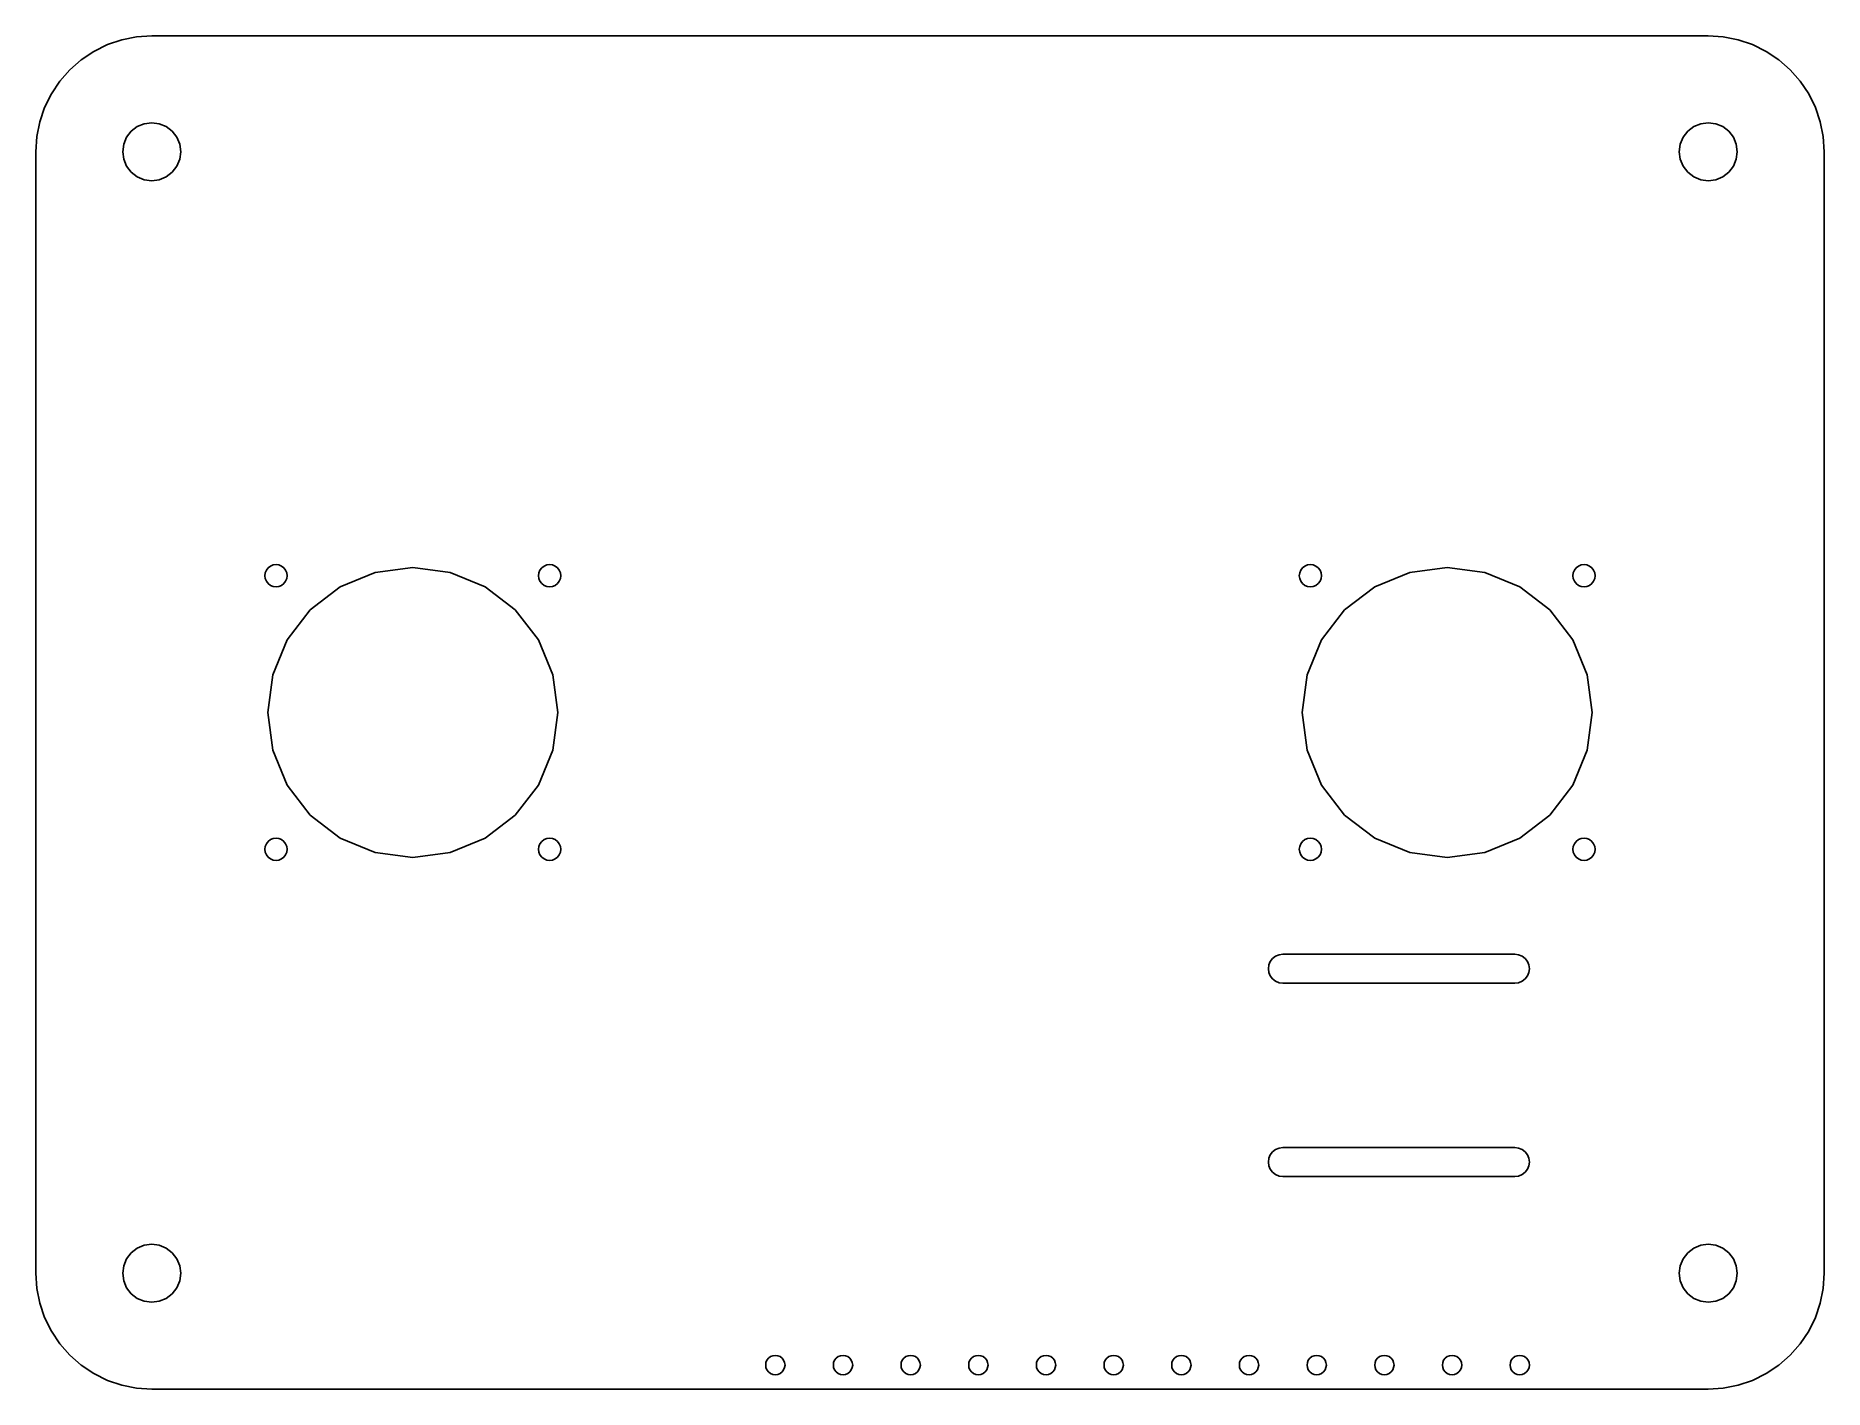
# Model space of a CAD drawing. Extents: x 855 to 1040, y 0 to 140.
import ezdxf

# ---------------------------------------------------------------- set-up
doc = ezdxf.new("R2010")
doc.units = 0
doc.header["$LTSCALE"] = 1000
doc.linetypes.add('SKEMA_SOLID', pattern=[0])
doc.layers.add('Layer0_S_', color=20, linetype='SKEMA_SOLID')

msp = doc.modelspace()

# ---------------------------------------------------------------- linework, layer by layer
at = {"layer": 'Layer0_S_'}
for p, q in [((862.83, 139.09), (861.42, 138.39)), ((864.31, 139.59), (862.83, 139.09)), ((865.85, 139.9), (864.31, 139.59)), ((867.42, 140), (865.85, 139.9)), ((1028.42, 140), (867.42, 140)), ((1028.42, 140), (1029.98, 139.9)), ((1029.98, 139.9), (1031.52, 139.59)), ((1031.52, 139.59), (1033.01, 139.09)), ((1033.01, 139.09), (1034.42, 138.39)), ((860.11, 137.52), (858.93, 136.49)), ((861.42, 138.39), (860.11, 137.52)), ((1034.42, 138.39), (1035.72, 137.52)), ((1035.72, 137.52), (1036.9, 136.49)), ((857.9, 135.31), (857.03, 134)), ((858.93, 136.49), (857.9, 135.31)), ((1036.9, 136.49), (1037.94, 135.31)), ((1037.94, 135.31), (1038.81, 134)), ((857.03, 134), (856.33, 132.59)), ((1038.81, 134), (1039.5, 132.59)), ((856.33, 132.59), (855.83, 131.11)), ((1039.5, 132.59), (1040.01, 131.11)), ((855.52, 129.57), (855.42, 128)), ((855.83, 131.11), (855.52, 129.57)), ((864.52, 128.78), (864.82, 129.5)), ((864.82, 129.5), (865.3, 130.12)), ((865.3, 130.12), (865.92, 130.6)), ((865.92, 130.6), (866.64, 130.9)), ((866.64, 130.9), (867.42, 131)), ((867.42, 131), (868.19, 130.9)), ((868.19, 130.9), (868.92, 130.6)), ((868.92, 130.6), (869.54, 130.12)), ((869.54, 130.12), (870.02, 129.5)), ((870.02, 129.5), (870.32, 128.78)), ((1025.52, 128.78), (1025.82, 129.5)), ((1025.82, 129.5), (1026.3, 130.12)), ((1026.3, 130.12), (1026.92, 130.6)), ((1026.92, 130.6), (1027.64, 130.9)), ((1027.64, 130.9), (1028.42, 131)), ((1028.42, 131), (1029.19, 130.9)), ((1029.19, 130.9), (1029.92, 130.6)), ((1029.92, 130.6), (1030.54, 130.12)), ((1030.54, 130.12), (1031.02, 129.5)), ((1031.02, 129.5), (1031.32, 128.78)), ((1040.01, 131.11), (1040.32, 129.57)), ((1040.32, 129.57), (1040.42, 128)), ((855.42, 128), (855.42, 12)), ((864.42, 128), (864.52, 128.78)), ((864.52, 127.22), (864.42, 128)), ((870.32, 128.78), (870.42, 128)), ((870.42, 128), (870.32, 127.22)), ((1025.42, 128), (1025.52, 128.78)), ((1025.52, 127.22), (1025.42, 128)), ((1031.32, 128.78), (1031.42, 128)), ((1031.42, 128), (1031.32, 127.22)), ((1040.42, 12), (1040.42, 128)), ((864.82, 126.5), (864.52, 127.22)), ((865.3, 125.88), (864.82, 126.5)), ((865.92, 125.4), (865.3, 125.88)), ((869.54, 125.88), (868.92, 125.4)), ((870.02, 126.5), (869.54, 125.88)), ((870.32, 127.22), (870.02, 126.5)), ((1025.82, 126.5), (1025.52, 127.22)), ((1026.3, 125.88), (1025.82, 126.5)), ((1026.92, 125.4), (1026.3, 125.88)), ((1030.54, 125.88), (1029.92, 125.4)), ((1031.02, 126.5), (1030.54, 125.88)), ((1031.32, 127.22), (1031.02, 126.5)), ((866.64, 125.1), (865.92, 125.4)), ((867.42, 125), (866.64, 125.1)), ((868.19, 125.1), (867.42, 125)), ((868.92, 125.4), (868.19, 125.1)), ((1027.64, 125.1), (1026.92, 125.4)), ((1028.42, 125), (1027.64, 125.1)), ((1029.19, 125.1), (1028.42, 125)), ((1029.92, 125.4), (1029.19, 125.1)), ((879.69, 85.15), (879.45, 84.96)), ((879.97, 85.26), (879.69, 85.15)), ((880.27, 85.3), (879.97, 85.26)), ((880.57, 85.26), (880.27, 85.3)), ((880.84, 85.15), (880.57, 85.26)), ((881.08, 84.96), (880.84, 85.15)), ((907.99, 85.15), (907.75, 84.96)), ((908.27, 85.26), (907.99, 85.15)), ((908.57, 85.3), (908.27, 85.26)), ((908.87, 85.26), (908.57, 85.3)), ((909.14, 85.15), (908.87, 85.26)), ((909.38, 84.96), (909.14, 85.15)), ((986.69, 85.15), (986.45, 84.96)), ((986.97, 85.26), (986.69, 85.15)), ((987.27, 85.3), (986.97, 85.26)), ((987.57, 85.26), (987.27, 85.3)), ((987.84, 85.15), (987.57, 85.26)), ((988.08, 84.96), (987.84, 85.15)), ((1014.99, 85.15), (1014.75, 84.96)), ((1015.27, 85.26), (1014.99, 85.15)), ((1015.57, 85.3), (1015.27, 85.26)), ((1015.87, 85.26), (1015.57, 85.3)), ((1016.14, 85.15), (1015.87, 85.26)), ((1016.38, 84.96), (1016.14, 85.15)), ((879.16, 84.45), (879.12, 84.15)), ((879.12, 84.15), (879.16, 83.85)), ((879.27, 84.72), (879.16, 84.45)), ((879.16, 83.85), (879.27, 83.57)), ((879.45, 84.96), (879.27, 84.72)), ((879.27, 83.57), (879.45, 83.34)), ((879.45, 83.34), (879.69, 83.15)), ((880.84, 83.15), (881.08, 83.34)), ((881.26, 84.72), (881.08, 84.96)), ((881.08, 83.34), (881.26, 83.57)), ((881.38, 84.45), (881.26, 84.72)), ((881.26, 83.57), (881.38, 83.85)), ((881.42, 84.15), (881.38, 84.45)), ((881.38, 83.85), (881.42, 84.15)), ((890.54, 84.49), (886.92, 82.99)), ((894.42, 85), (890.54, 84.49)), ((898.3, 84.49), (894.42, 85)), ((901.92, 82.99), (898.3, 84.49)), ((907.46, 84.45), (907.42, 84.15)), ((907.42, 84.15), (907.46, 83.85)), ((907.57, 84.72), (907.46, 84.45)), ((907.46, 83.85), (907.57, 83.57)), ((907.75, 84.96), (907.57, 84.72)), ((907.57, 83.57), (907.75, 83.34)), ((907.75, 83.34), (907.99, 83.15)), ((909.14, 83.15), (909.38, 83.34)), ((909.56, 84.72), (909.38, 84.96)), ((909.38, 83.34), (909.56, 83.57)), ((909.68, 84.45), (909.56, 84.72)), ((909.56, 83.57), (909.68, 83.85)), ((909.72, 84.15), (909.68, 84.45)), ((909.68, 83.85), (909.72, 84.15)), ((986.16, 84.45), (986.12, 84.15)), ((986.12, 84.15), (986.16, 83.85)), ((986.27, 84.72), (986.16, 84.45)), ((986.16, 83.85), (986.27, 83.57)), ((986.45, 84.96), (986.27, 84.72)), ((986.27, 83.57), (986.45, 83.34)), ((986.45, 83.34), (986.69, 83.15)), ((987.84, 83.15), (988.08, 83.34)), ((988.26, 84.72), (988.08, 84.96)), ((988.08, 83.34), (988.26, 83.57)), ((988.38, 84.45), (988.26, 84.72)), ((988.26, 83.57), (988.38, 83.85)), ((988.42, 84.15), (988.38, 84.45)), ((988.38, 83.85), (988.42, 84.15)), ((997.54, 84.49), (993.92, 82.99)), ((1001.42, 85), (997.54, 84.49)), ((1005.3, 84.49), (1001.42, 85)), ((1008.92, 82.99), (1005.3, 84.49)), ((1014.46, 84.45), (1014.42, 84.15)), ((1014.42, 84.15), (1014.46, 83.85)), ((1014.57, 84.72), (1014.46, 84.45)), ((1014.46, 83.85), (1014.57, 83.57)), ((1014.75, 84.96), (1014.57, 84.72)), ((1014.57, 83.57), (1014.75, 83.34)), ((1014.75, 83.34), (1014.99, 83.15)), ((1016.14, 83.15), (1016.38, 83.34)), ((1016.56, 84.72), (1016.38, 84.96)), ((1016.38, 83.34), (1016.56, 83.57)), ((1016.68, 84.45), (1016.56, 84.72)), ((1016.56, 83.57), (1016.68, 83.85)), ((1016.72, 84.15), (1016.68, 84.45)), ((1016.68, 83.85), (1016.72, 84.15)), ((879.69, 83.15), (879.97, 83.04)), ((879.97, 83.04), (880.27, 83)), ((880.27, 83), (880.57, 83.04)), ((880.57, 83.04), (880.84, 83.15)), ((886.92, 82.99), (883.81, 80.61)), ((905.02, 80.61), (901.92, 82.99)), ((907.99, 83.15), (908.27, 83.04)), ((908.27, 83.04), (908.57, 83)), ((908.57, 83), (908.87, 83.04)), ((908.87, 83.04), (909.14, 83.15)), ((986.69, 83.15), (986.97, 83.04)), ((986.97, 83.04), (987.27, 83)), ((987.27, 83), (987.57, 83.04)), ((987.57, 83.04), (987.84, 83.15)), ((993.92, 82.99), (990.81, 80.61)), ((1012.02, 80.61), (1008.92, 82.99)), ((1014.99, 83.15), (1015.27, 83.04)), ((1015.27, 83.04), (1015.57, 83)), ((1015.57, 83), (1015.87, 83.04)), ((1015.87, 83.04), (1016.14, 83.15)), ((883.81, 80.61), (881.43, 77.5)), ((907.41, 77.5), (905.02, 80.61)), ((990.81, 80.61), (988.43, 77.5)), ((1014.41, 77.5), (1012.02, 80.61)), ((881.43, 77.5), (879.93, 73.88)), ((908.91, 73.88), (907.41, 77.5)), ((988.43, 77.5), (986.93, 73.88)), ((1015.91, 73.88), (1014.41, 77.5)), ((879.93, 73.88), (879.42, 70)), ((909.42, 70), (908.91, 73.88)), ((986.93, 73.88), (986.42, 70)), ((1016.42, 70), (1015.91, 73.88)), ((879.42, 70), (879.93, 66.12)), ((908.91, 66.12), (909.42, 70)), ((986.42, 70), (986.93, 66.12)), ((1015.91, 66.12), (1016.42, 70)), ((879.93, 66.12), (881.43, 62.5)), ((907.41, 62.5), (908.91, 66.12)), ((986.93, 66.12), (988.43, 62.5)), ((1014.41, 62.5), (1015.91, 66.12)), ((881.43, 62.5), (883.81, 59.39)), ((905.02, 59.39), (907.41, 62.5)), ((988.43, 62.5), (990.81, 59.39)), ((1012.02, 59.39), (1014.41, 62.5)), ((883.81, 59.39), (886.92, 57.01)), ((901.92, 57.01), (905.02, 59.39)), ((990.81, 59.39), (993.92, 57.01)), ((1008.92, 57.01), (1012.02, 59.39)), ((879.16, 56.15), (879.12, 55.85)), ((879.12, 55.85), (879.16, 55.55)), ((879.27, 56.42), (879.16, 56.15)), ((879.16, 55.55), (879.27, 55.27)), ((879.45, 56.66), (879.27, 56.42)), ((879.69, 56.85), (879.45, 56.66)), ((879.97, 56.96), (879.69, 56.85)), ((880.27, 57), (879.97, 56.96)), ((880.57, 56.96), (880.27, 57)), ((880.84, 56.85), (880.57, 56.96)), ((881.08, 56.66), (880.84, 56.85)), ((881.26, 56.42), (881.08, 56.66)), ((881.38, 56.15), (881.26, 56.42)), ((881.26, 55.27), (881.38, 55.55)), ((881.42, 55.85), (881.38, 56.15)), ((881.38, 55.55), (881.42, 55.85)), ((886.92, 57.01), (890.54, 55.51)), ((890.54, 55.51), (894.42, 55)), ((894.42, 55), (898.3, 55.51)), ((898.3, 55.51), (901.92, 57.01)), ((907.46, 56.15), (907.42, 55.85)), ((907.42, 55.85), (907.46, 55.55)), ((907.57, 56.42), (907.46, 56.15)), ((907.46, 55.55), (907.57, 55.27)), ((907.75, 56.66), (907.57, 56.42)), ((907.99, 56.85), (907.75, 56.66)), ((908.27, 56.96), (907.99, 56.85)), ((908.57, 57), (908.27, 56.96)), ((908.87, 56.96), (908.57, 57)), ((909.14, 56.85), (908.87, 56.96)), ((909.38, 56.66), (909.14, 56.85)), ((909.56, 56.42), (909.38, 56.66)), ((909.68, 56.15), (909.56, 56.42)), ((909.56, 55.27), (909.68, 55.55)), ((909.72, 55.85), (909.68, 56.15)), ((909.68, 55.55), (909.72, 55.85)), ((986.16, 56.15), (986.12, 55.85)), ((986.12, 55.85), (986.16, 55.55)), ((986.27, 56.42), (986.16, 56.15)), ((986.16, 55.55), (986.27, 55.27)), ((986.45, 56.66), (986.27, 56.42)), ((986.69, 56.85), (986.45, 56.66)), ((986.97, 56.96), (986.69, 56.85)), ((987.27, 57), (986.97, 56.96)), ((987.57, 56.96), (987.27, 57)), ((987.84, 56.85), (987.57, 56.96)), ((988.08, 56.66), (987.84, 56.85)), ((988.26, 56.42), (988.08, 56.66)), ((988.38, 56.15), (988.26, 56.42)), ((988.26, 55.27), (988.38, 55.55)), ((988.42, 55.85), (988.38, 56.15)), ((988.38, 55.55), (988.42, 55.85)), ((993.92, 57.01), (997.54, 55.51)), ((997.54, 55.51), (1001.42, 55)), ((1001.42, 55), (1005.3, 55.51)), ((1005.3, 55.51), (1008.92, 57.01)), ((1014.46, 56.15), (1014.42, 55.85)), ((1014.42, 55.85), (1014.46, 55.55)), ((1014.57, 56.42), (1014.46, 56.15)), ((1014.46, 55.55), (1014.57, 55.27)), ((1014.75, 56.66), (1014.57, 56.42)), ((1014.99, 56.85), (1014.75, 56.66)), ((1015.27, 56.96), (1014.99, 56.85)), ((1015.57, 57), (1015.27, 56.96)), ((1015.87, 56.96), (1015.57, 57)), ((1016.14, 56.85), (1015.87, 56.96)), ((1016.38, 56.66), (1016.14, 56.85)), ((1016.56, 56.42), (1016.38, 56.66)), ((1016.68, 56.15), (1016.56, 56.42)), ((1016.56, 55.27), (1016.68, 55.55)), ((1016.72, 55.85), (1016.68, 56.15)), ((1016.68, 55.55), (1016.72, 55.85)), ((879.27, 55.27), (879.45, 55.04)), ((879.45, 55.04), (879.69, 54.85)), ((879.69, 54.85), (879.97, 54.74)), ((879.97, 54.74), (880.27, 54.7)), ((880.27, 54.7), (880.57, 54.74)), ((880.57, 54.74), (880.84, 54.85)), ((880.84, 54.85), (881.08, 55.04)), ((881.08, 55.04), (881.26, 55.27)), ((907.57, 55.27), (907.75, 55.04)), ((907.75, 55.04), (907.99, 54.85)), ((907.99, 54.85), (908.27, 54.74)), ((908.27, 54.74), (908.57, 54.7)), ((908.57, 54.7), (908.87, 54.74)), ((908.87, 54.74), (909.14, 54.85)), ((909.14, 54.85), (909.38, 55.04)), ((909.38, 55.04), (909.56, 55.27)), ((986.27, 55.27), (986.45, 55.04)), ((986.45, 55.04), (986.69, 54.85)), ((986.69, 54.85), (986.97, 54.74)), ((986.97, 54.74), (987.27, 54.7)), ((987.27, 54.7), (987.57, 54.74)), ((987.57, 54.74), (987.84, 54.85)), ((987.84, 54.85), (988.08, 55.04)), ((988.08, 55.04), (988.26, 55.27)), ((1014.57, 55.27), (1014.75, 55.04)), ((1014.75, 55.04), (1014.99, 54.85)), ((1014.99, 54.85), (1015.27, 54.74)), ((1015.27, 54.74), (1015.57, 54.7)), ((1015.57, 54.7), (1015.87, 54.74)), ((1015.87, 54.74), (1016.14, 54.85)), ((1016.14, 54.85), (1016.38, 55.04)), ((1016.38, 55.04), (1016.56, 55.27)), ((983.36, 44.56), (983.12, 44.25)), ((983.67, 44.8), (983.36, 44.56)), ((984.03, 44.95), (983.67, 44.8)), ((984.42, 45), (984.03, 44.95)), ((1008.42, 45), (984.42, 45)), ((1008.42, 45), (1008.81, 44.95)), ((1008.81, 44.95), (1009.17, 44.8)), ((1009.17, 44.8), (1009.48, 44.56)), ((1009.48, 44.56), (1009.72, 44.25)), ((982.97, 43.89), (982.92, 43.5)), ((982.92, 43.5), (982.97, 43.11)), ((983.12, 44.25), (982.97, 43.89)), ((982.97, 43.11), (983.12, 42.75)), ((983.12, 42.75), (983.36, 42.44)), ((1009.72, 42.75), (1009.48, 42.44)), ((1009.72, 44.25), (1009.87, 43.89)), ((1009.87, 43.11), (1009.72, 42.75)), ((1009.87, 43.89), (1009.92, 43.5)), ((1009.92, 43.5), (1009.87, 43.11)), ((983.36, 42.44), (983.67, 42.2)), ((983.67, 42.2), (984.03, 42.05)), ((984.03, 42.05), (984.42, 42)), ((1008.42, 42), (984.42, 42)), ((1008.81, 42.05), (1008.42, 42)), ((1009.17, 42.2), (1008.81, 42.05)), ((1009.48, 42.44), (1009.17, 42.2)), ((983.12, 24.25), (982.97, 23.89)), ((983.36, 24.56), (983.12, 24.25)), ((983.67, 24.8), (983.36, 24.56)), ((984.03, 24.95), (983.67, 24.8)), ((984.42, 25), (984.03, 24.95)), ((1008.42, 25), (984.42, 25)), ((1008.42, 25), (1008.81, 24.95)), ((1008.81, 24.95), (1009.17, 24.8)), ((1009.17, 24.8), (1009.48, 24.56)), ((1009.48, 24.56), (1009.72, 24.25)), ((1009.72, 24.25), (1009.87, 23.89)), ((982.97, 23.89), (982.92, 23.5)), ((982.92, 23.5), (982.97, 23.11)), ((982.97, 23.11), (983.12, 22.75)), ((983.12, 22.75), (983.36, 22.44)), ((983.36, 22.44), (983.67, 22.2)), ((983.67, 22.2), (984.03, 22.05)), ((1009.17, 22.2), (1008.81, 22.05)), ((1009.48, 22.44), (1009.17, 22.2)), ((1009.72, 22.75), (1009.48, 22.44)), ((1009.87, 23.11), (1009.72, 22.75)), ((1009.87, 23.89), (1009.92, 23.5)), ((1009.92, 23.5), (1009.87, 23.11)), ((984.03, 22.05), (984.42, 22)), ((1008.42, 22), (984.42, 22)), ((1008.81, 22.05), (1008.42, 22)), ((865.92, 14.6), (866.64, 14.9)), ((866.64, 14.9), (867.42, 15)), ((867.42, 15), (868.19, 14.9)), ((868.19, 14.9), (868.92, 14.6)), ((1026.92, 14.6), (1027.64, 14.9)), ((1027.64, 14.9), (1028.42, 15)), ((1028.42, 15), (1029.19, 14.9)), ((1029.19, 14.9), (1029.92, 14.6)), ((864.52, 12.78), (864.82, 13.5)), ((864.82, 13.5), (865.3, 14.12)), ((865.3, 14.12), (865.92, 14.6)), ((868.92, 14.6), (869.54, 14.12)), ((869.54, 14.12), (870.02, 13.5)), ((870.02, 13.5), (870.32, 12.78)), ((1025.52, 12.78), (1025.82, 13.5)), ((1025.82, 13.5), (1026.3, 14.12)), ((1026.3, 14.12), (1026.92, 14.6)), ((1029.92, 14.6), (1030.54, 14.12)), ((1030.54, 14.12), (1031.02, 13.5)), ((1031.02, 13.5), (1031.32, 12.78)), ((855.52, 10.43), (855.42, 12)), ((864.42, 12), (864.52, 12.78)), ((864.52, 11.22), (864.42, 12)), ((864.82, 10.5), (864.52, 11.22)), ((870.32, 11.22), (870.02, 10.5)), ((870.32, 12.78), (870.42, 12)), ((870.42, 12), (870.32, 11.22)), ((1025.42, 12), (1025.52, 12.78)), ((1025.52, 11.22), (1025.42, 12)), ((1025.82, 10.5), (1025.52, 11.22)), ((1031.32, 11.22), (1031.02, 10.5)), ((1031.32, 12.78), (1031.42, 12)), ((1031.42, 12), (1031.32, 11.22)), ((1040.32, 10.43), (1040.42, 12)), ((855.83, 8.89), (855.52, 10.43)), ((865.3, 9.88), (864.82, 10.5)), ((865.92, 9.4), (865.3, 9.88)), ((866.64, 9.1), (865.92, 9.4)), ((868.92, 9.4), (868.19, 9.1)), ((869.54, 9.88), (868.92, 9.4)), ((870.02, 10.5), (869.54, 9.88)), ((1026.3, 9.88), (1025.82, 10.5)), ((1026.92, 9.4), (1026.3, 9.88)), ((1027.64, 9.1), (1026.92, 9.4)), ((1029.92, 9.4), (1029.19, 9.1)), ((1030.54, 9.88), (1029.92, 9.4)), ((1031.02, 10.5), (1030.54, 9.88)), ((1040.01, 8.89), (1040.32, 10.43)), ((856.33, 7.41), (855.83, 8.89)), ((857.03, 6), (856.33, 7.41)), ((867.42, 9), (866.64, 9.1)), ((868.19, 9.1), (867.42, 9)), ((1028.42, 9), (1027.64, 9.1)), ((1029.19, 9.1), (1028.42, 9)), ((1038.81, 6), (1039.5, 7.41)), ((1039.5, 7.41), (1040.01, 8.89)), ((857.9, 4.69), (857.03, 6)), ((1037.94, 4.69), (1038.81, 6)), ((858.93, 3.51), (857.9, 4.69)), ((1036.9, 3.51), (1037.94, 4.69)), ((860.11, 2.48), (858.93, 3.51)), ((861.42, 1.61), (860.11, 2.48)), ((930.95, 2.76), (930.92, 2.5)), ((930.92, 2.5), (930.95, 2.24)), ((931.05, 3), (930.95, 2.76)), ((930.95, 2.24), (931.05, 2)), ((931.21, 3.21), (931.05, 3)), ((931.05, 2), (931.21, 1.79)), ((931.42, 3.37), (931.21, 3.21)), ((931.66, 3.47), (931.42, 3.37)), ((931.92, 3.5), (931.66, 3.47)), ((932.18, 3.47), (931.92, 3.5)), ((932.42, 3.37), (932.18, 3.47)), ((932.63, 3.21), (932.42, 3.37)), ((932.78, 3), (932.63, 3.21)), ((932.63, 1.79), (932.78, 2)), ((932.88, 2.76), (932.78, 3)), ((932.78, 2), (932.88, 2.24)), ((932.92, 2.5), (932.88, 2.76)), ((932.88, 2.24), (932.92, 2.5)), ((937.95, 2.76), (937.92, 2.5)), ((937.92, 2.5), (937.95, 2.24)), ((938.05, 3), (937.95, 2.76)), ((937.95, 2.24), (938.05, 2)), ((938.21, 3.21), (938.05, 3)), ((938.05, 2), (938.21, 1.79)), ((938.42, 3.37), (938.21, 3.21)), ((938.66, 3.47), (938.42, 3.37)), ((938.92, 3.5), (938.66, 3.47)), ((939.18, 3.47), (938.92, 3.5)), ((939.42, 3.37), (939.18, 3.47)), ((939.63, 3.21), (939.42, 3.37)), ((939.78, 3), (939.63, 3.21)), ((939.63, 1.79), (939.78, 2)), ((939.88, 2.76), (939.78, 3)), ((939.78, 2), (939.88, 2.24)), ((939.92, 2.5), (939.88, 2.76)), ((939.88, 2.24), (939.92, 2.5)), ((944.95, 2.76), (944.92, 2.5)), ((944.92, 2.5), (944.95, 2.24)), ((945.05, 3), (944.95, 2.76)), ((944.95, 2.24), (945.05, 2)), ((945.21, 3.21), (945.05, 3)), ((945.05, 2), (945.21, 1.79)), ((945.42, 3.37), (945.21, 3.21)), ((945.66, 3.47), (945.42, 3.37)), ((945.92, 3.5), (945.66, 3.47)), ((946.18, 3.47), (945.92, 3.5)), ((946.42, 3.37), (946.18, 3.47)), ((946.63, 3.21), (946.42, 3.37)), ((946.78, 3), (946.63, 3.21)), ((946.63, 1.79), (946.78, 2)), ((946.88, 2.76), (946.78, 3)), ((946.78, 2), (946.88, 2.24)), ((946.92, 2.5), (946.88, 2.76)), ((946.88, 2.24), (946.92, 2.5)), ((951.95, 2.76), (951.92, 2.5)), ((951.92, 2.5), (951.95, 2.24)), ((952.05, 3), (951.95, 2.76)), ((951.95, 2.24), (952.05, 2)), ((952.21, 3.21), (952.05, 3)), ((952.05, 2), (952.21, 1.79)), ((952.42, 3.37), (952.21, 3.21)), ((952.66, 3.47), (952.42, 3.37)), ((952.92, 3.5), (952.66, 3.47)), ((953.18, 3.47), (952.92, 3.5)), ((953.42, 3.37), (953.18, 3.47)), ((953.63, 3.21), (953.42, 3.37)), ((953.78, 3), (953.63, 3.21)), ((953.63, 1.79), (953.78, 2)), ((953.88, 2.76), (953.78, 3)), ((953.78, 2), (953.88, 2.24)), ((953.92, 2.5), (953.88, 2.76)), ((953.88, 2.24), (953.92, 2.5)), ((958.95, 2.76), (958.92, 2.5)), ((958.92, 2.5), (958.95, 2.24)), ((959.05, 3), (958.95, 2.76)), ((958.95, 2.24), (959.05, 2)), ((959.21, 3.21), (959.05, 3)), ((959.05, 2), (959.21, 1.79)), ((959.42, 3.37), (959.21, 3.21)), ((959.66, 3.47), (959.42, 3.37)), ((959.92, 3.5), (959.66, 3.47)), ((960.18, 3.47), (959.92, 3.5)), ((960.42, 3.37), (960.18, 3.47)), ((960.63, 3.21), (960.42, 3.37)), ((960.78, 3), (960.63, 3.21)), ((960.63, 1.79), (960.78, 2)), ((960.88, 2.76), (960.78, 3)), ((960.78, 2), (960.88, 2.24)), ((960.92, 2.5), (960.88, 2.76)), ((960.88, 2.24), (960.92, 2.5)), ((965.95, 2.76), (965.92, 2.5)), ((965.92, 2.5), (965.95, 2.24)), ((966.05, 3), (965.95, 2.76)), ((965.95, 2.24), (966.05, 2)), ((966.21, 3.21), (966.05, 3)), ((966.05, 2), (966.21, 1.79)), ((966.42, 3.37), (966.21, 3.21)), ((966.66, 3.47), (966.42, 3.37)), ((966.92, 3.5), (966.66, 3.47)), ((967.18, 3.47), (966.92, 3.5)), ((967.42, 3.37), (967.18, 3.47)), ((967.63, 3.21), (967.42, 3.37)), ((967.78, 3), (967.63, 3.21)), ((967.63, 1.79), (967.78, 2)), ((967.88, 2.76), (967.78, 3)), ((967.78, 2), (967.88, 2.24)), ((967.92, 2.5), (967.88, 2.76)), ((967.88, 2.24), (967.92, 2.5)), ((972.95, 2.76), (972.92, 2.5)), ((972.92, 2.5), (972.95, 2.24)), ((973.05, 3), (972.95, 2.76)), ((972.95, 2.24), (973.05, 2)), ((973.21, 3.21), (973.05, 3)), ((973.05, 2), (973.21, 1.79)), ((973.42, 3.37), (973.21, 3.21)), ((973.66, 3.47), (973.42, 3.37)), ((973.92, 3.5), (973.66, 3.47)), ((974.18, 3.47), (973.92, 3.5)), ((974.42, 3.37), (974.18, 3.47)), ((974.63, 3.21), (974.42, 3.37)), ((974.78, 3), (974.63, 3.21)), ((974.63, 1.79), (974.78, 2)), ((974.88, 2.76), (974.78, 3)), ((974.78, 2), (974.88, 2.24)), ((974.92, 2.5), (974.88, 2.76)), ((974.88, 2.24), (974.92, 2.5)), ((979.95, 2.76), (979.92, 2.5)), ((979.92, 2.5), (979.95, 2.24)), ((980.05, 3), (979.95, 2.76)), ((979.95, 2.24), (980.05, 2)), ((980.21, 3.21), (980.05, 3)), ((980.05, 2), (980.21, 1.79)), ((980.42, 3.37), (980.21, 3.21)), ((980.66, 3.47), (980.42, 3.37)), ((980.92, 3.5), (980.66, 3.47)), ((981.18, 3.47), (980.92, 3.5)), ((981.42, 3.37), (981.18, 3.47)), ((981.63, 3.21), (981.42, 3.37)), ((981.78, 3), (981.63, 3.21)), ((981.63, 1.79), (981.78, 2)), ((981.88, 2.76), (981.78, 3)), ((981.78, 2), (981.88, 2.24)), ((981.92, 2.5), (981.88, 2.76)), ((981.88, 2.24), (981.92, 2.5)), ((986.95, 2.76), (986.92, 2.5)), ((986.92, 2.5), (986.95, 2.24)), ((987.05, 3), (986.95, 2.76)), ((986.95, 2.24), (987.05, 2)), ((987.21, 3.21), (987.05, 3)), ((987.05, 2), (987.21, 1.79)), ((987.42, 3.37), (987.21, 3.21)), ((987.66, 3.47), (987.42, 3.37)), ((987.92, 3.5), (987.66, 3.47)), ((988.18, 3.47), (987.92, 3.5)), ((988.42, 3.37), (988.18, 3.47)), ((988.63, 3.21), (988.42, 3.37)), ((988.78, 3), (988.63, 3.21)), ((988.63, 1.79), (988.78, 2)), ((988.88, 2.76), (988.78, 3)), ((988.78, 2), (988.88, 2.24)), ((988.92, 2.5), (988.88, 2.76)), ((988.88, 2.24), (988.92, 2.5)), ((993.95, 2.76), (993.92, 2.5)), ((993.92, 2.5), (993.95, 2.24)), ((994.05, 3), (993.95, 2.76)), ((993.95, 2.24), (994.05, 2)), ((994.21, 3.21), (994.05, 3)), ((994.05, 2), (994.21, 1.79)), ((994.42, 3.37), (994.21, 3.21)), ((994.66, 3.47), (994.42, 3.37)), ((994.92, 3.5), (994.66, 3.47)), ((995.18, 3.47), (994.92, 3.5)), ((995.42, 3.37), (995.18, 3.47)), ((995.63, 3.21), (995.42, 3.37)), ((995.78, 3), (995.63, 3.21)), ((995.63, 1.79), (995.78, 2)), ((995.88, 2.76), (995.78, 3)), ((995.78, 2), (995.88, 2.24)), ((995.92, 2.5), (995.88, 2.76)), ((995.88, 2.24), (995.92, 2.5)), ((1000.95, 2.76), (1000.92, 2.5)), ((1000.92, 2.5), (1000.95, 2.24)), ((1001.05, 3), (1000.95, 2.76)), ((1000.95, 2.24), (1001.05, 2)), ((1001.21, 3.21), (1001.05, 3)), ((1001.05, 2), (1001.21, 1.79)), ((1001.42, 3.37), (1001.21, 3.21)), ((1001.66, 3.47), (1001.42, 3.37)), ((1001.92, 3.5), (1001.66, 3.47)), ((1002.18, 3.47), (1001.92, 3.5)), ((1002.42, 3.37), (1002.18, 3.47)), ((1002.63, 3.21), (1002.42, 3.37)), ((1002.78, 3), (1002.63, 3.21)), ((1002.63, 1.79), (1002.78, 2)), ((1002.88, 2.76), (1002.78, 3)), ((1002.78, 2), (1002.88, 2.24)), ((1002.92, 2.5), (1002.88, 2.76)), ((1002.88, 2.24), (1002.92, 2.5)), ((1007.95, 2.76), (1007.92, 2.5)), ((1007.92, 2.5), (1007.95, 2.24)), ((1008.05, 3), (1007.95, 2.76)), ((1007.95, 2.24), (1008.05, 2)), ((1008.21, 3.21), (1008.05, 3)), ((1008.05, 2), (1008.21, 1.79)), ((1008.42, 3.37), (1008.21, 3.21)), ((1008.66, 3.47), (1008.42, 3.37)), ((1008.92, 3.5), (1008.66, 3.47)), ((1009.18, 3.47), (1008.92, 3.5)), ((1009.42, 3.37), (1009.18, 3.47)), ((1009.63, 3.21), (1009.42, 3.37)), ((1009.78, 3), (1009.63, 3.21)), ((1009.63, 1.79), (1009.78, 2)), ((1009.88, 2.76), (1009.78, 3)), ((1009.78, 2), (1009.88, 2.24)), ((1009.92, 2.5), (1009.88, 2.76)), ((1009.88, 2.24), (1009.92, 2.5)), ((1034.42, 1.61), (1035.72, 2.48)), ((1035.72, 2.48), (1036.9, 3.51)), ((862.83, 0.91), (861.42, 1.61)), ((864.31, 0.41), (862.83, 0.91)), ((865.85, 0.1), (864.31, 0.41)), ((867.42, 0), (865.85, 0.1)), ((867.42, 0), (1028.42, 0)), ((931.21, 1.79), (931.42, 1.63)), ((931.42, 1.63), (931.66, 1.53)), ((931.66, 1.53), (931.92, 1.5)), ((931.92, 1.5), (932.18, 1.53)), ((932.18, 1.53), (932.42, 1.63)), ((932.42, 1.63), (932.63, 1.79)), ((938.21, 1.79), (938.42, 1.63)), ((938.42, 1.63), (938.66, 1.53)), ((938.66, 1.53), (938.92, 1.5)), ((938.92, 1.5), (939.18, 1.53)), ((939.18, 1.53), (939.42, 1.63)), ((939.42, 1.63), (939.63, 1.79)), ((945.21, 1.79), (945.42, 1.63)), ((945.42, 1.63), (945.66, 1.53)), ((945.66, 1.53), (945.92, 1.5)), ((945.92, 1.5), (946.18, 1.53)), ((946.18, 1.53), (946.42, 1.63)), ((946.42, 1.63), (946.63, 1.79)), ((952.21, 1.79), (952.42, 1.63)), ((952.42, 1.63), (952.66, 1.53)), ((952.66, 1.53), (952.92, 1.5)), ((952.92, 1.5), (953.18, 1.53)), ((953.18, 1.53), (953.42, 1.63)), ((953.42, 1.63), (953.63, 1.79)), ((959.21, 1.79), (959.42, 1.63)), ((959.42, 1.63), (959.66, 1.53)), ((959.66, 1.53), (959.92, 1.5)), ((959.92, 1.5), (960.18, 1.53)), ((960.18, 1.53), (960.42, 1.63)), ((960.42, 1.63), (960.63, 1.79)), ((966.21, 1.79), (966.42, 1.63)), ((966.42, 1.63), (966.66, 1.53)), ((966.66, 1.53), (966.92, 1.5)), ((966.92, 1.5), (967.18, 1.53)), ((967.18, 1.53), (967.42, 1.63)), ((967.42, 1.63), (967.63, 1.79)), ((973.21, 1.79), (973.42, 1.63)), ((973.42, 1.63), (973.66, 1.53)), ((973.66, 1.53), (973.92, 1.5)), ((973.92, 1.5), (974.18, 1.53)), ((974.18, 1.53), (974.42, 1.63)), ((974.42, 1.63), (974.63, 1.79)), ((980.21, 1.79), (980.42, 1.63)), ((980.42, 1.63), (980.66, 1.53)), ((980.66, 1.53), (980.92, 1.5)), ((980.92, 1.5), (981.18, 1.53)), ((981.18, 1.53), (981.42, 1.63)), ((981.42, 1.63), (981.63, 1.79)), ((987.21, 1.79), (987.42, 1.63)), ((987.42, 1.63), (987.66, 1.53)), ((987.66, 1.53), (987.92, 1.5)), ((987.92, 1.5), (988.18, 1.53)), ((988.18, 1.53), (988.42, 1.63)), ((988.42, 1.63), (988.63, 1.79)), ((994.21, 1.79), (994.42, 1.63)), ((994.42, 1.63), (994.66, 1.53)), ((994.66, 1.53), (994.92, 1.5)), ((994.92, 1.5), (995.18, 1.53)), ((995.18, 1.53), (995.42, 1.63)), ((995.42, 1.63), (995.63, 1.79)), ((1001.21, 1.79), (1001.42, 1.63)), ((1001.42, 1.63), (1001.66, 1.53)), ((1001.66, 1.53), (1001.92, 1.5)), ((1001.92, 1.5), (1002.18, 1.53)), ((1002.18, 1.53), (1002.42, 1.63)), ((1002.42, 1.63), (1002.63, 1.79)), ((1008.21, 1.79), (1008.42, 1.63)), ((1008.42, 1.63), (1008.66, 1.53)), ((1008.66, 1.53), (1008.92, 1.5)), ((1008.92, 1.5), (1009.18, 1.53)), ((1009.18, 1.53), (1009.42, 1.63)), ((1009.42, 1.63), (1009.63, 1.79)), ((1028.42, 0), (1029.98, 0.1)), ((1029.98, 0.1), (1031.52, 0.41)), ((1031.52, 0.41), (1033.01, 0.91)), ((1033.01, 0.91), (1034.42, 1.61))]:
    msp.add_line(p, q, dxfattribs=at)

doc.saveas('drawing.dxf')
